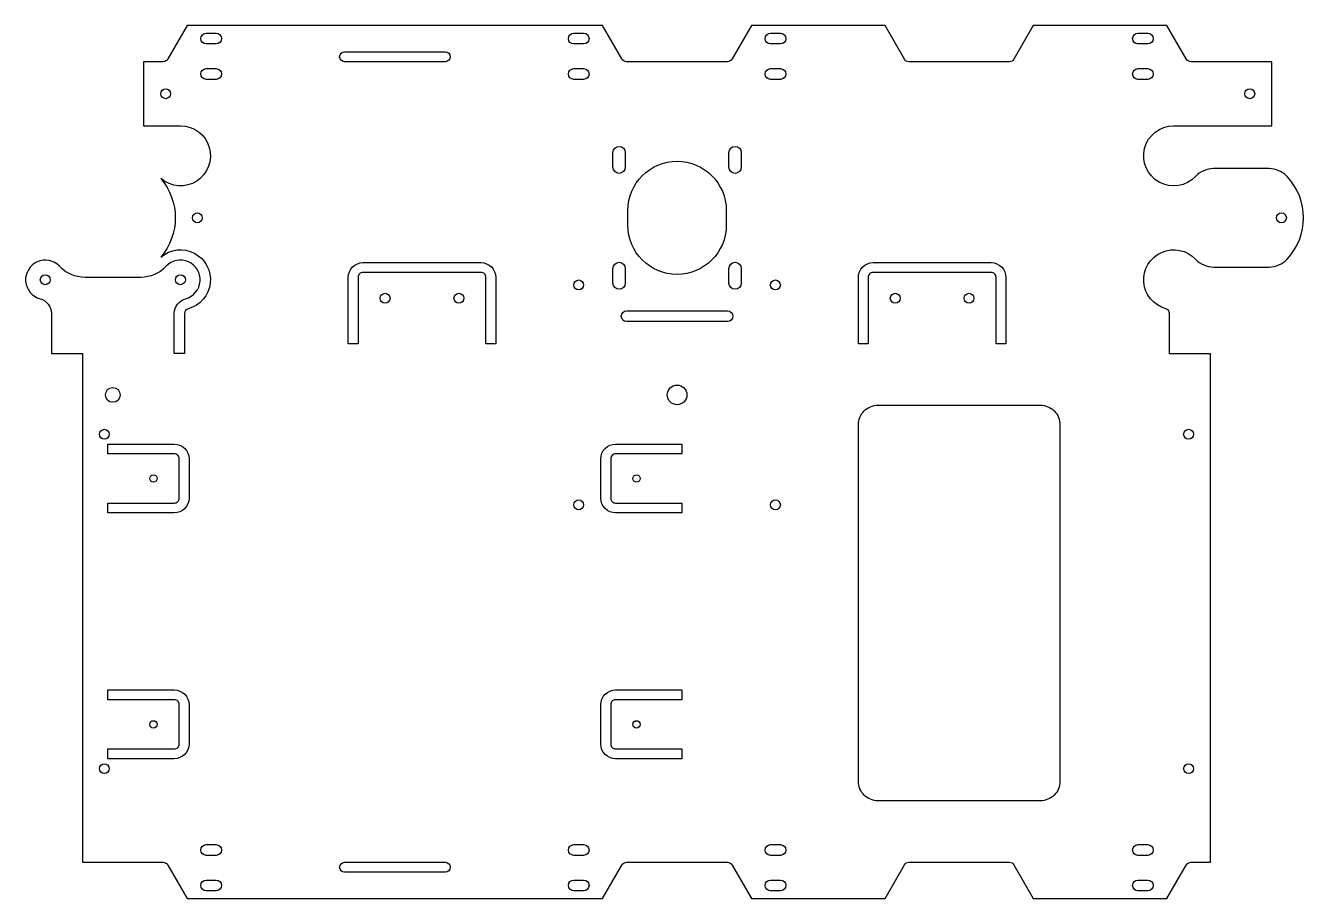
# Model space of a CAD drawing. Header units: millimetres. Extents: x -66 to 454, y 0 to 355.
import ezdxf

# ---------------------------------------------------------------- set-up
doc = ezdxf.new("R2010")
doc.units = ezdxf.units.MM

msp = doc.modelspace()

# ---------------------------------------------------------------- linework, layer by layer
for points in [[(0, 0), (168.93, 0), (176.78, 13.6, -0.267949), (178.69, 14.7), (219.69, 14.7, -0.267949), (221.59, 13.6), (229.44, 0), (283.77, 0), (291.68, 13.7, -0.267949), (293.41, 14.7), (334.41, 14.7, -0.267949), (336.14, 13.7), (344.05, 0), (398.37, 0), (406.22, 13.6, -0.267949), (408.13, 14.7), (416.13, 14.7), (416.13, 221.5), (399.43, 221.5), (399.43, 237.89, 0.338951), (397.95, 239.82, -1.323265), (410.02, 259.95, 0.207041), (417.31, 256.8), (439.95, 256.8, 0.207041), (447.24, 259.95, 0.396037), (447.24, 293.65, 0.207041), (439.95, 296.8), (417.31, 296.8, 0.207041), (410.02, 293.65, -1.522198), (401.13, 314.2), (441.03, 314.2), (441.03, 340.3), (408.13, 340.3, -0.267949), (406.22, 341.4), (398.37, 355), (344.05, 355), (336.14, 341.3, -0.267949), (334.41, 340.3), (293.41, 340.3, -0.267949), (291.68, 341.3), (283.77, 355), (229.44, 355), (221.59, 341.4, -0.267949), (219.69, 340.3), (178.69, 340.3, -0.267949), (176.78, 341.4), (168.93, 355), (0, 355), (-7.85, 341.4, -0.267949), (-9.76, 340.3), (-17.76, 340.3), (-17.76, 314.2), (-2.76, 314.2, -1.438573), (-10.73, 292.76, -0.366428), (-10.73, 260.84, -1.253561), (0.42, 239.82, 0.338951), (-1.06, 237.89), (-1.06, 221.6), (-5.26, 221.6), (-5.26, 237.89, -0.338951), (-0.67, 243.88, 1.323265), (-8.59, 257.08, -0.207041), (-18.94, 252.6), (-41.58, 252.6, -0.207041), (-51.93, 257.08, 1.323265), (-59.84, 243.88, -0.338951), (-55.26, 237.89), (-55.26, 221.6), (-42.66, 221.6), (-42.66, 14.7), (-9.76, 14.7, -0.267949), (-7.85, 13.6)], [(11.74, 347.5), (7.74, 347.5, -1), (7.74, 351.9), (11.74, 351.9, -1)], [(157.19, 347.5, -1), (157.19, 351.9), (161.19, 351.9, -1), (161.19, 347.5)], [(241.19, 351.9, -1), (241.19, 347.5), (237.19, 347.5, -1), (237.19, 351.9)], [(386.63, 351.9), (390.63, 351.9, -1), (390.63, 347.5), (386.63, 347.5, -1)], [(104.96, 344.3, -1), (104.96, 340.3), (63.96, 340.3, -1), (63.96, 344.3)], [(11.74, 333.1), (7.74, 333.1, -1), (7.74, 337.5), (11.74, 337.5, -1)], [(157.19, 333.1, -1), (157.19, 337.5), (161.19, 337.5, -1), (161.19, 333.1)], [(241.19, 337.5, -1), (241.19, 333.1), (237.19, 333.1, -1), (237.19, 337.5)], [(386.63, 337.5), (390.63, 337.5, -1), (390.63, 333.1), (386.63, 333.1, -1)], [(178.12, 297.37, -1), (173.12, 297.37), (173.12, 303.37, -1), (178.12, 303.37)], [(220.26, 303.37, -1), (225.26, 303.37), (225.26, 297.37, -1), (220.26, 297.37)], [(179.19, 279.8, -1), (219.19, 279.8), (219.19, 273.8, -1), (179.19, 273.8)], [(121.46, 225.6), (121.46, 252.6, 0.414214), (119.46, 254.6), (71.46, 254.6, 0.414214), (69.46, 252.6), (69.46, 225.6), (65.46, 225.6), (65.46, 252.6, -0.414214), (71.46, 258.6), (119.46, 258.6, -0.414214), (125.46, 252.6), (125.46, 225.6)], [(178.12, 250.23, -1), (173.12, 250.23), (173.12, 256.23, -1), (178.12, 256.23)], [(225.26, 250.23, -1), (220.26, 250.23), (220.26, 256.23, -1), (225.26, 256.23)], [(328.91, 225.6), (328.91, 252.6, 0.414214), (326.91, 254.6), (278.91, 254.6, 0.414214), (276.91, 252.6), (276.91, 225.6), (272.91, 225.6), (272.91, 252.6, -0.414214), (278.91, 258.6), (326.91, 258.6, -0.414214), (332.91, 252.6), (332.91, 225.6)], [(219.69, 239, -1), (219.69, 234.6), (178.69, 234.6, -1), (178.69, 239)], [(346.91, 200.6, -0.414214), (354.91, 192.6), (354.91, 47.7, -0.414214), (346.91, 39.7), (280.91, 39.7, -0.414214), (272.91, 47.7), (272.91, 192.6, -0.414214), (280.91, 200.6)], [(-32.26, 160.8), (-5.26, 160.8, 0.414214), (-3.26, 162.8), (-3.26, 178.8, 0.414214), (-5.26, 180.8), (-32.26, 180.8), (-32.26, 184.8), (-5.26, 184.8, -0.414214), (0.74, 178.8), (0.74, 162.8, -0.414214), (-5.26, 156.8), (-32.26, 156.8)], [(201.19, 180.8), (174.19, 180.8, 0.414214), (172.19, 178.8), (172.19, 162.8, 0.414214), (174.19, 160.8), (201.19, 160.8), (201.19, 156.8), (174.19, 156.8, -0.414214), (168.19, 162.8), (168.19, 178.8, -0.414214), (174.19, 184.8), (201.19, 184.8)], [(-5.26, 80.8), (-32.26, 80.8), (-32.26, 84.8), (-5.26, 84.8, -0.414214), (0.74, 78.8), (0.74, 62.8, -0.414214), (-5.26, 56.8), (-32.26, 56.8), (-32.26, 60.8), (-5.26, 60.8, 0.414214), (-3.26, 62.8), (-3.26, 78.8, 0.414214)], [(201.19, 80.8), (174.19, 80.8, 0.414214), (172.19, 78.8), (172.19, 62.8, 0.414214), (174.19, 60.8), (201.19, 60.8), (201.19, 56.8), (174.19, 56.8, -0.414214), (168.19, 62.8), (168.19, 78.8, -0.414214), (174.19, 84.8), (201.19, 84.8)], [(11.74, 17.5), (7.74, 17.5, -1), (7.74, 21.9), (11.74, 21.9, -1)], [(157.19, 17.5, -1), (157.19, 21.9), (161.19, 21.9, -1), (161.19, 17.5)], [(237.19, 17.5, -1), (237.19, 21.9), (241.19, 21.9, -1), (241.19, 17.5)], [(390.63, 17.5), (386.63, 17.5, -1), (386.63, 21.9), (390.63, 21.9, -1)], [(104.96, 14.7, -1), (104.96, 10.7), (63.96, 10.7, -1), (63.96, 14.7)], [(11.74, 3.1), (7.74, 3.1, -1), (7.74, 7.5), (11.74, 7.5, -1)], [(157.19, 3.1, -1), (157.19, 7.5), (161.19, 7.5, -1), (161.19, 3.1)], [(237.19, 3.1, -1), (237.19, 7.5), (241.19, 7.5, -1), (241.19, 3.1)], [(390.63, 3.1), (386.63, 3.1, -1), (386.63, 7.5), (390.63, 7.5, -1)]]:
    msp.add_lwpolyline(points, format="xyb", close=True)
for centre, radius in [((-8.81, 327.25), 2), ((432.08, 327.25), 2), ((4.07, 276.8), 2), ((444.96, 276.8), 2), ((-57.76, 251.6), 2), ((-2.76, 251.6), 2), ((159.19, 249.52), 2), ((239.19, 249.52), 2), ((80.46, 244.1), 2), ((110.46, 244.1), 2), ((287.91, 244.1), 2), ((317.91, 244.1), 2), ((199.19, 204.8), 4), ((-30.26, 204.8), 3), ((-33.71, 188.8), 2), ((407.18, 188.8), 2), ((-13.76, 170.8), 1.5), ((182.69, 170.8), 1.5), ((159.19, 160.08), 2), ((239.19, 160.08), 2), ((-13.76, 70.8), 1.5), ((182.69, 70.8), 1.5), ((-33.71, 52.8), 2), ((407.18, 52.8), 2)]:
    msp.add_circle(centre, radius)

doc.saveas('drawing.dxf')
